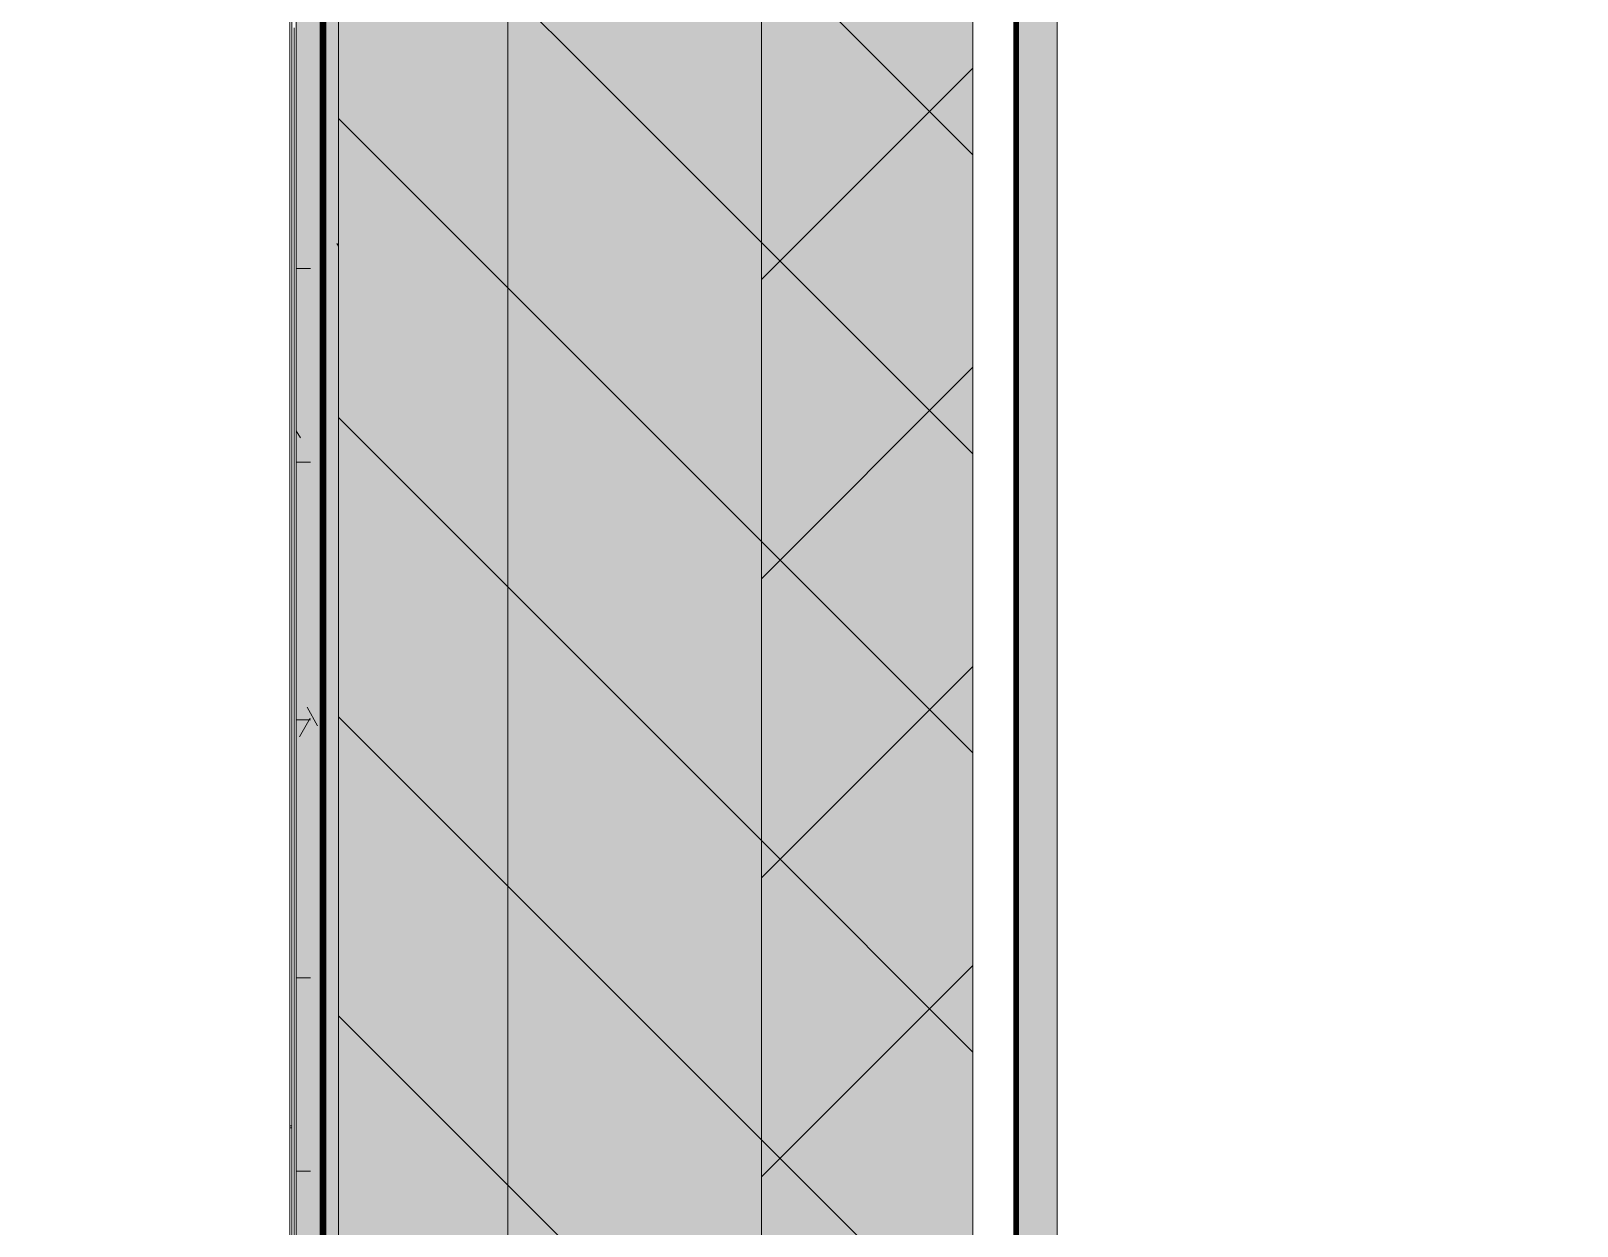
# Model space of a CAD drawing. Header units: millimetres. Extents: x -3817 to 677485, y -22715 to 103890.
# Drawn here: x 107228 to 107959, y 2586 to 3151 of the extents above; entities that cross this region are included whole.
import ezdxf

# ---------------------------------------------------------------- set-up
doc = ezdxf.new("R2010")
doc.units = ezdxf.units.MM
doc.layers.add('PDF _Геометрия', color=7, linetype='Continuous', true_color=0x1d1d1d)
doc.layers.add('PDF _Сплошная заливка', color=7, linetype='Continuous', true_color=0xffffff)

msp = doc.modelspace()

# ---------------------------------------------------------------- hatches: boundary and pattern name
at = {"layer": 'PDF _Сплошная заливка', "transparency": 33554559}
for points in [[(107353.58, 2061.35), (107373.58, 2061.35), (107373.58, 12291.35), (107353.58, 12291.35), (107353.58, 2081.35)], [(107394.45, 2061.35), (107573.58, 2061.35), (107573.58, 4311.35), (107373.58, 4311.35), (107373.58, 2061.35)], [(107573.58, 2061.35), (107673.58, 2061.35), (107673.58, 4311.35), (107573.58, 4311.35), (107573.58, 2131.55)]]:
    msp.add_hatch(color=256, dxfattribs=at).paths.add_polyline_path(points)
at = {"layer": 'PDF _Сплошная заливка', "true_color": 0x8000ff, "transparency": 33554559}
h = msp.add_hatch(color=190, dxfattribs=at)
h.paths.add_polyline_path([(107694.58, 2182.35), (107713.58, 2201.35), (107713.58, 4291.35), (107694.58, 4310.35), (107694.58, 3349.47)], flags=0)
h.paths.add_polyline_path([(107673.58, 4311.35), (107693.58, 4311.35), (107673.58, 4331.35)], flags=0)

# ---------------------------------------------------------------- linework, layer by layer
at = {"layer": 'PDF _Геометрия', "color": 9, "lineweight": 9, "true_color": 0xc0c0c0}
for points in [[(107893.58, 12519.35), (107893.58, 12531.35), (105338.58, 12531.35), (105338.58, 12511.35), (107593.58, 12511.35), (107373.58, 12511.35), (105338.58, 12511.35), (105338.58, 12311.35), (107373.58, 12311.35), (107373.58, 4311.35), (107373.58, 2061.35), (107573.58, 2061.35), (107573.58, 4311.35), (107593.58, 4311.35), (107593.58, 4391.35), (107613.58, 4391.35)], [(107693.58, 2062.35), (107693.58, 4311.35), (107573.58, 4311.35), (107573.58, 2061.35), (107693.58, 2061.35)], [(107350.53, 2537.6), (107350.53, 2715.8), (107350.53, 2905.05), (107350.53, 3105.37), (107350.53, 3146.66), (107350.53, 3179.57), (107350.53, 3205.69), (107350.53, 3226.62), (107350.53, 3243.96), (107350.53, 3259.26), (107350.53, 3273.39), (107350.53, 3286.71), (107350.53, 3299.55), (107350.53, 3312.27), (107350.53, 3325.21), (107350.53, 3338.68), (107350.53, 3352.68), (107350.53, 3367.06), (107350.53, 3381.68), (107350.53, 3396.38), (107350.53, 3411), (107350.53, 3425.41), (107350.53, 3439.49), (107350.53, 3453.33)], [(107351.53, 3453.33), (107351.53, 3439.49), (107351.53, 3425.41), (107351.53, 3411), (107351.53, 3396.38), (107351.53, 3381.68), (107351.53, 3367.06), (107351.53, 3352.68), (107351.53, 3338.68), (107351.53, 3325.21), (107351.53, 3312.27), (107351.53, 3299.55), (107351.53, 3286.71), (107351.53, 3273.39), (107351.53, 3259.26), (107351.53, 3243.96), (107351.53, 3226.62), (107351.53, 3205.69), (107351.53, 3179.57), (107351.53, 3146.66), (107351.53, 3105.37), (107351.53, 2905.05), (107351.53, 2715.8), (107351.53, 2537.6)], [(107350.53, 3164.9), (107350.53, 3142.61), (107350.53, 3116.92), (107350.53, 3087.12), (107350.53, 3052.5), (107350.53, 3015.01), (107350.53, 2981.5), (107350.53, 2951.57), (107350.53, 2924.82), (107350.53, 2900.85), (107350.53, 2879.25), (107350.53, 2859.64), (107350.53, 2841.6), (107350.53, 2824.73), (107350.53, 2808.64), (107350.53, 2793.07), (107350.53, 2777.97), (107350.53, 2763.28), (107350.53, 2748.98), (107350.53, 2735.02), (107350.53, 2721.37), (107350.53, 2707.98), (107350.53, 2694.81), (107350.53, 2681.83), (107350.53, 2669.07), (107350.53, 2656.61), (107350.53, 2644.54), (107350.53, 2632.94)], [(107351.53, 2632.94), (107351.53, 2644.54), (107351.53, 2656.61), (107351.53, 2669.07), (107351.53, 2681.83), (107351.53, 2694.81), (107351.53, 2707.98), (107351.53, 2721.37), (107351.53, 2735.02), (107351.53, 2748.98), (107351.53, 2763.28), (107351.53, 2777.97), (107351.53, 2793.07), (107351.53, 2808.64), (107351.53, 2824.73), (107351.53, 2841.6), (107351.53, 2859.64), (107351.53, 2879.25), (107351.53, 2900.85), (107351.53, 2924.82), (107351.53, 2951.57), (107351.53, 2981.5), (107351.53, 3015.01), (107351.53, 3052.5), (107351.53, 3087.12), (107351.53, 3116.92), (107351.53, 3142.61), (107351.53, 3164.9)], [(107350.53, 2971.92), (107350.53, 2975.15), (107350.53, 3003.37), (107350.53, 3027.69), (107350.53, 3048.54), (107350.53, 3066.31), (107350.53, 3081.42), (107350.53, 3094.25), (107350.53, 3105.13), (107350.53, 3114.34), (107350.53, 3122.23), (107350.53, 3129.4), (107350.53, 3136.42), (107350.53, 3142.42), (107350.53, 3145.98)], [(107351.53, 3145.98), (107351.53, 3142.42), (107351.53, 3136.42), (107351.53, 3129.4), (107351.53, 3122.23), (107351.53, 3114.34), (107351.53, 3105.13), (107351.53, 3094.25), (107351.53, 3081.42), (107351.53, 3066.31), (107351.53, 3048.54), (107351.53, 3027.69), (107351.53, 3003.37), (107351.53, 2975.15), (107351.53, 2971.92)], [(107350.53, 3144.76), (107350.53, 3140.6), (107350.53, 3133.65), (107350.53, 3123.62), (107350.53, 3110.87), (107350.53, 3095.79), (107350.53, 3078.8), (107350.53, 3068.55), (107350.53, 3059.19), (107350.53, 3050.64), (107350.53, 3042.79), (107350.53, 3035.56), (107350.53, 3028.85), (107350.53, 3022.58), (107350.53, 3016.66), (107350.53, 3011.03), (107350.53, 3005.71), (107350.53, 3000.67), (107350.53, 2995.92), (107350.53, 2991.44), (107350.53, 2987.22), (107350.53, 2983.27), (107350.53, 2979.56), (107350.53, 2976.19), (107350.53, 2973.36)], [(107350.53, 3143.9), (107350.53, 3140.33), (107350.53, 3134.33), (107350.53, 3127.32), (107350.53, 3120.15), (107350.53, 3112.26), (107350.53, 3103.04), (107350.53, 3092.17), (107350.53, 3079.33), (107350.53, 3064.22), (107350.53, 3046.45), (107350.53, 3025.61), (107350.53, 3001.28), (107350.53, 2973.06), (107350.53, 2969.84)], [(107350.53, 2971.27), (107350.53, 2974.1), (107350.53, 2977.48), (107350.53, 2981.18), (107350.53, 2985.14), (107350.53, 2989.35), (107350.53, 2993.84), (107350.53, 2998.59), (107350.53, 3003.63), (107350.53, 3008.95), (107350.53, 3014.57), (107350.53, 3020.5), (107350.53, 3026.77), (107350.53, 3033.47), (107350.53, 3040.7), (107350.53, 3048.55), (107350.53, 3057.11), (107350.53, 3066.46), (107350.53, 3076.71), (107350.53, 3093.71), (107350.53, 3108.78), (107350.53, 3121.53), (107350.53, 3131.57), (107350.53, 3138.52), (107350.53, 3142.67)], [(107351.53, 2973.36), (107351.53, 2976.19), (107351.53, 2979.56), (107351.53, 2983.27), (107351.53, 2987.22), (107351.53, 2991.44), (107351.53, 2995.92), (107351.53, 3000.67), (107351.53, 3005.71), (107351.53, 3011.03), (107351.53, 3016.66), (107351.53, 3022.58), (107351.53, 3028.85), (107351.53, 3035.56), (107351.53, 3042.79), (107351.53, 3050.64), (107351.53, 3059.19), (107351.53, 3068.55), (107351.53, 3078.8), (107351.53, 3095.79), (107351.53, 3110.87), (107351.53, 3123.62), (107351.53, 3133.65), (107351.53, 3140.6), (107351.53, 3144.76)], [(107351.53, 2969.84), (107351.53, 2973.06), (107351.53, 3001.28), (107351.53, 3025.61), (107351.53, 3046.45), (107351.53, 3064.22), (107351.53, 3079.33), (107351.53, 3092.17), (107351.53, 3103.04), (107351.53, 3112.26), (107351.53, 3120.15), (107351.53, 3127.32), (107351.53, 3134.33), (107351.53, 3140.33), (107351.53, 3143.9)], [(107351.53, 3142.67), (107351.53, 3138.52), (107351.53, 3131.57), (107351.53, 3121.53), (107351.53, 3108.78), (107351.53, 3093.71), (107351.53, 3076.71), (107351.53, 3066.46), (107351.53, 3057.11), (107351.53, 3048.55), (107351.53, 3040.7), (107351.53, 3033.47), (107351.53, 3026.77), (107351.53, 3020.5), (107351.53, 3014.57), (107351.53, 3008.95), (107351.53, 3003.63), (107351.53, 2998.59), (107351.53, 2993.84), (107351.53, 2989.35), (107351.53, 2985.14), (107351.53, 2981.18), (107351.53, 2977.48), (107351.53, 2974.1), (107351.53, 2971.27)], [(107350.53, 2082.35), (107350.53, 2811.67), (107350.53, 2938.08), (107350.53, 3057.4), (107350.53, 2993.63), (107350.53, 2926.73), (107350.53, 2856.69), (107350.53, 2783.5), (107350.53, 2707.18), (107350.53, 2627.71), (107350.53, 2545.1)], [(107351.53, 2545.1), (107351.53, 2627.71), (107351.53, 2707.18), (107351.53, 2783.5), (107351.53, 2856.69), (107351.53, 2926.73), (107351.53, 2993.63), (107351.53, 3057.4), (107351.53, 2938.08), (107351.53, 2811.67), (107351.53, 2082.35)], [(107350.53, 2633.76), (107350.53, 2656.04), (107350.53, 2678.68)], [(107351.53, 2678.68), (107351.53, 2656.04), (107351.53, 2633.76)]]:
    msp.add_lwpolyline(points, dxfattribs=at)
for points in [[(105403.58, 2061.35), (107353.58, 2061.35), (107373.58, 2061.35), (107373.58, 12291.35), (107373.58, 12311.35), (105338.58, 12311.35), (105338.58, 12291.35), (107353.58, 12291.35), (107353.58, 2081.35), (105403.58, 2081.35)], [(107367.54, 2082.35), (107367.54, 12290.45), (107366.54, 12290.45), (107366.54, 2082.35)], [(107351.53, 2632.94), (107351.53, 3348.21), (107350.53, 3348.21), (107350.53, 2632.94)], [(107351.53, 2229.1), (107351.53, 2633.76), (107350.53, 2633.76), (107350.53, 2229.1)]]:
    msp.add_lwpolyline(points, close=True, dxfattribs=at)
at = {"layer": 'PDF _Геометрия', "color": 171, "lineweight": 70, "true_color": 0x8080ff}
msp.add_lwpolyline([(107366.54, 2082.35), (107366.54, 12290.45), (107365.54, 12290.45), (107365.54, 2082.35)], close=True, dxfattribs=at)
at = {"layer": 'PDF _Геометрия', "color": 253, "lineweight": 9, "true_color": 0xaaaaaa}
msp.add_lwpolyline([(107453.58, 5.09), (107453.58, 2505.09), (107453.58, 4828.61)], dxfattribs=at)
at = {"layer": 'PDF _Геометрия', "color": 7, "lineweight": 9}
for points in [[(107693.58, 4311.35), (107673.58, 4331.35), (107673.58, 4311.35), (107673.58, 2061.35)], [(107694.58, 4310.35), (107713.58, 4291.35), (107713.58, 2201.35), (108293.58, 2201.35)], [(107713.58, 4291.35), (107984.08, 4291.35), (107713.58, 4291.35), (107713.58, 2201.35)], [(107352.58, 3152.96), (107352.58, 3145.89), (107352.58, 3138.84), (107352.58, 3131.8), (107352.58, 3124.78), (107352.58, 3117.76), (107352.58, 3110.76), (107352.58, 3103.76), (107352.58, 3096.77), (107352.58, 3089.78), (107352.58, 3082.8), (107352.58, 3075.81), (107352.58, 3068.82), (107352.58, 3061.83), (107352.58, 3054.84), (107352.58, 3047.83), (107352.58, 3040.82), (107352.58, 3033.79), (107352.58, 3029.63), (107352.58, 3028.3), (107352.58, 3028.87), (107352.58, 3030.41), (107352.58, 3031.99), (107352.58, 3033.46), (107352.58, 3035.75), (107352.58, 3038.56), (107352.58, 3042.03), (107352.58, 3044.92), (107352.58, 3047.55), (107352.58, 3050.22), (107352.58, 3053.26), (107352.58, 3057.49), (107352.58, 3061.68), (107352.58, 3065.84), (107352.58, 3069.97), (107352.58, 3074.06), (107352.58, 3078.13), (107352.58, 3082.17), (107352.58, 3086.19), (107352.58, 3090.18), (107352.58, 3094.16), (107352.58, 3098.11), (107352.58, 3102.04), (107352.58, 3105.96), (107352.58, 3109.87), (107352.58, 3113.76), (107352.58, 3117.64), (107352.58, 3121.51), (107352.58, 3125.38), (107352.58, 3129.24), (107352.58, 3133.1), (107352.58, 3136.95), (107352.58, 3140.81), (107352.58, 3144.67), (107352.58, 3148.53), (107352.58, 3152.4)], [(107352.58, 3115.65), (107352.58, 3118.9), (107352.58, 3122.13), (107352.58, 3125.33), (107352.58, 3128.5), (107352.58, 3131.65), (107352.58, 3134.77), (107352.58, 3137.84), (107352.58, 3140.89), (107352.58, 3143.88), (107352.58, 3146.84), (107352.58, 3149.75), (107352.58, 3152.61)], [(107352.58, 3152.4), (107352.58, 3148.53), (107352.58, 3144.67), (107352.58, 3140.81), (107352.58, 3136.95), (107352.58, 3133.1), (107352.58, 3129.24), (107352.58, 3125.38), (107352.58, 3121.51), (107352.58, 3117.64), (107352.58, 3113.76), (107352.58, 3109.87), (107352.58, 3105.96), (107352.58, 3102.04), (107352.58, 3098.11), (107352.58, 3094.16), (107352.58, 3090.18), (107352.58, 3086.19), (107352.58, 3082.17), (107352.58, 3078.13), (107352.58, 3074.06), (107352.58, 3069.97), (107352.58, 3065.84), (107352.58, 3061.68), (107352.58, 3057.49), (107352.58, 3053.26), (107352.58, 3053.25), (107352.58, 3053.24), (107352.58, 3053.23), (107352.58, 3053.23), (107352.58, 3053.22), (107352.58, 3053.21), (107352.58, 3053.2), (107352.58, 3053.2), (107352.58, 3053.19), (107352.58, 3053.18), (107352.58, 3053.17), (107352.58, 3053.17), (107352.58, 3053.16), (107352.58, 3053.15), (107352.58, 3053.14), (107352.58, 3053.13), (107352.58, 3053.13), (107352.58, 3053.12), (107352.58, 3053.11), (107352.58, 3053.1), (107352.58, 3053.1), (107352.58, 3053.09), (107352.58, 3053.08), (107352.58, 3053.07), (107352.58, 3053.07), (107352.58, 3053.06), (107352.58, 3053.05), (107352.58, 3053.04), (107352.58, 3053.03), (107352.58, 3053.03), (107352.58, 3053.02), (107352.58, 3053.01), (107352.58, 3053), (107352.58, 3053), (107352.58, 3052.99), (107352.58, 3052.98), (107352.58, 3052.97), (107352.58, 3052.96), (107352.58, 3052.96), (107352.58, 3052.95), (107352.58, 3052.94), (107352.58, 3052.93), (107352.58, 3052.92), (107352.58, 3052.92), (107352.58, 3052.91), (107352.58, 3052.9), (107352.58, 3052.89), (107352.58, 3052.89), (107352.58, 3052.88), (107352.58, 3052.87), (107352.58, 3052.86), (107352.58, 3052.85), (107352.58, 3052.85), (107352.58, 3052.84), (107352.58, 3052.83), (107352.58, 3052.82), (107352.58, 3052.81), (107352.58, 3052.81), (107352.58, 3052.8), (107352.58, 3052.79), (107352.58, 3052.78), (107352.58, 3052.77), (107352.58, 3052.76), (107352.58, 3052.76), (107352.58, 3052.75), (107352.58, 3052.74), (107352.58, 3052.73), (107352.58, 3052.72), (107352.58, 3052.72), (107352.58, 3052.71), (107352.58, 3052.7), (107352.58, 3052.69), (107352.58, 3052.68), (107352.58, 3052.68), (107352.58, 3052.67), (107352.58, 3052.66), (107352.58, 3052.65), (107352.58, 3052.64), (107352.58, 3052.64), (107352.58, 3052.63), (107352.58, 3052.62), (107352.58, 3052.61), (107352.58, 3052.6), (107352.58, 3052.59), (107352.58, 3052.59), (107352.58, 3052.58), (107352.58, 3052.57), (107352.58, 3052.56), (107352.58, 3052.55), (107352.58, 3052.55), (107352.58, 3052.54), (107352.58, 3052.53), (107352.58, 3052.52), (107352.58, 3052.51), (107352.58, 3052.5), (107352.58, 3052.5), (107352.58, 3052.49), (107352.58, 3052.48), (107352.58, 3052.47), (107352.58, 3052.46), (107352.58, 3052.46), (107352.58, 3052.45), (107352.58, 3052.44), (107352.58, 3052.43), (107352.58, 3052.42), (107352.58, 3052.42), (107352.58, 3052.41), (107352.58, 3052.4), (107352.58, 3052.39), (107352.58, 3052.38), (107352.58, 3052.37), (107352.58, 3052.37), (107352.58, 3052.36), (107352.58, 3052.35), (107352.58, 3052.34), (107352.58, 3052.33), (107352.58, 3052.32), (107352.58, 3052.32), (107352.58, 3052.31), (107352.58, 3052.3), (107352.58, 3052.29), (107352.58, 3052.28), (107352.58, 3052.28), (107352.58, 3052.27), (107352.58, 3052.26), (107352.58, 3052.25), (107352.58, 3052.24), (107352.58, 3052.23), (107352.58, 3052.23), (107352.58, 3052.22), (107352.58, 3052.21), (107352.58, 3052.2), (107352.58, 3052.19), (107352.58, 3052.19), (107352.58, 3052.18), (107352.58, 3052.17), (107352.58, 3052.16), (107352.58, 3052.15), (107352.58, 3052.15), (107352.58, 3052.14), (107352.58, 3052.13), (107352.58, 3052.12), (107352.58, 3052.11), (107352.58, 3052.1), (107352.58, 3052.1), (107352.58, 3052.09), (107352.58, 3052.08), (107352.58, 3052.07), (107352.58, 3052.06), (107352.58, 3052.06), (107352.58, 3052.05), (107352.58, 3052.04), (107352.58, 3052.03), (107352.58, 3052.02), (107352.58, 3052.02), (107352.58, 3052.01), (107352.58, 3052), (107352.58, 3051.99), (107352.58, 3051.98), (107352.58, 3051.98), (107352.58, 3051.97), (107352.58, 3051.96), (107352.58, 3051.95), (107352.58, 3051.94), (107352.58, 3051.94), (107352.58, 3051.93), (107352.58, 3051.92), (107352.58, 3051.91), (107352.58, 3051.9), (107352.58, 3051.9), (107352.58, 3051.89), (107352.58, 3051.88), (107352.58, 3051.87), (107352.58, 3051.86), (107352.58, 3051.86), (107352.58, 3051.85), (107352.58, 3051.84), (107352.58, 3051.83), (107352.58, 3051.82), (107352.58, 3051.82), (107352.58, 3051.81), (107352.58, 3051.8), (107352.58, 3051.79), (107352.58, 3051.79), (107352.58, 3051.78), (107352.58, 3051.77), (107352.58, 3051.76), (107352.58, 3051.75), (107352.58, 3051.75), (107352.58, 3051.74), (107352.58, 3051.73), (107352.58, 3051.72), (107352.58, 3051.72), (107352.58, 3051.71), (107352.58, 3051.7), (107352.58, 3051.69), (107352.58, 3051.68), (107352.58, 3051.68), (107352.58, 3051.67), (107352.58, 3051.66), (107352.58, 3051.65), (107352.58, 3051.65), (107352.58, 3051.64), (107352.58, 3051.63), (107352.58, 3051.62), (107352.58, 3051.62), (107352.58, 3051.61), (107352.58, 3051.6), (107352.58, 3051.59), (107352.58, 3051.59), (107352.58, 3051.58), (107352.58, 3051.57), (107352.58, 3051.56), (107352.58, 3051.56), (107352.58, 3051.55), (107352.58, 3051.54), (107352.58, 3051.53), (107352.58, 3051.53), (107352.58, 3051.52), (107352.58, 3051.51), (107352.58, 3051.5), (107352.58, 3051.5), (107352.58, 3051.49), (107352.58, 3051.48), (107352.58, 3051.47), (107352.58, 3051.47), (107352.58, 3051.46), (107352.58, 3051.45), (107352.58, 3051.45), (107352.58, 3051.44), (107352.58, 3051.43), (107352.58, 3051.42), (107352.58, 3051.42), (107352.58, 3051.41), (107352.58, 3051.4), (107352.58, 3051.4), (107352.58, 3051.39), (107352.58, 3051.38), (107352.58, 3051.37), (107352.58, 3051.37), (107352.58, 3051.36), (107352.58, 3051.35), (107352.58, 3051.35), (107352.58, 3051.34), (107352.58, 3051.33), (107352.58, 3051.33), (107352.58, 3051.32), (107352.58, 3051.31), (107352.58, 3051.3), (107352.58, 3051.3), (107352.58, 3051.29), (107352.58, 3051.28), (107352.58, 3051.28), (107352.58, 3051.27), (107352.58, 3051.26), (107352.58, 3051.26), (107352.58, 3051.25), (107352.58, 3051.24), (107352.58, 3051.24), (107352.58, 3051.23), (107352.58, 3051.22), (107352.58, 3051.22), (107352.58, 3051.21), (107352.58, 3051.2), (107352.58, 3051.2), (107352.58, 3051.19), (107352.58, 3051.18), (107352.58, 3051.18), (107352.58, 3051.17), (107352.58, 3051.16), (107352.58, 3051.16), (107352.58, 3051.15), (107352.58, 3051.15), (107352.58, 3051.14), (107352.58, 3051.13), (107352.58, 3051.13), (107352.58, 3051.12), (107352.58, 3051.11), (107352.58, 3051.11), (107352.58, 3051.1), (107352.58, 3051.09), (107352.58, 3051.09), (107352.58, 3051.08), (107352.58, 3051.08), (107352.58, 3051.07), (107352.58, 3051.06), (107352.58, 3051.06), (107352.58, 3051.05), (107352.58, 3051.05), (107352.58, 3051.04), (107352.58, 3051.03), (107352.58, 3051.03), (107352.58, 3051.02), (107352.58, 3051.02), (107352.58, 3051.01), (107352.58, 3051), (107352.58, 3051), (107352.58, 3050.99), (107352.58, 3050.99), (107352.58, 3050.98), (107352.58, 3050.98), (107352.58, 3050.97), (107352.58, 3050.96), (107352.58, 3050.96), (107352.58, 3050.95), (107352.58, 3050.95), (107352.58, 3050.94), (107352.58, 3050.94), (107352.58, 3050.93), (107352.58, 3050.92), (107352.58, 3050.92), (107352.58, 3050.91), (107352.58, 3050.91), (107352.58, 3050.9), (107352.58, 3050.9), (107352.58, 3050.89), (107352.58, 3050.89), (107352.58, 3050.88), (107352.58, 3050.88), (107352.58, 3050.87), (107352.58, 3050.87), (107352.58, 3050.86), (107352.58, 3050.86), (107352.58, 3050.85), (107352.58, 3050.85), (107352.58, 3050.84), (107352.58, 3050.83), (107352.58, 3050.83), (107352.58, 3050.82), (107352.58, 3050.82), (107352.58, 3050.82), (107352.58, 3050.81), (107352.58, 3050.81), (107352.58, 3050.8), (107352.58, 3050.8), (107352.58, 3050.79), (107352.58, 3050.79), (107352.58, 3050.78), (107352.58, 3050.78), (107352.58, 3050.77), (107352.58, 3050.77), (107352.58, 3050.76), (107352.58, 3050.76), (107352.58, 3050.75), (107352.58, 3050.75), (107352.58, 3050.74), (107352.58, 3050.74), (107352.58, 3050.74), (107352.58, 3050.73), (107352.58, 3050.73), (107352.58, 3050.72), (107352.58, 3050.72), (107352.58, 3050.71)], [(107352.58, 3068.76), (107352.58, 3068.65), (107352.58, 3068.44), (107352.58, 3068.13), (107352.58, 3067.73), (107352.58, 3067.23), (107352.58, 3066.64), (107352.58, 3065.96), (107352.58, 3065.2), (107352.58, 3064.35), (107352.58, 3063.42), (107352.58, 3062.42), (107352.58, 3061.34), (107352.58, 3060.18), (107352.58, 3058.96), (107352.58, 3057.67), (107352.58, 3056.32), (107352.58, 3054.9), (107352.58, 3053.43), (107352.58, 3051.9), (107352.58, 3050.31), (107352.58, 3048.68), (107352.58, 3047), (107352.58, 3045.27), (107352.58, 3043.5), (107352.58, 3041.68), (107352.58, 3039.84), (107352.58, 3037.95), (107352.58, 3036.04), (107352.58, 3034.09), (107352.58, 3032.12), (107352.58, 3030.13), (107352.58, 3028.11), (107352.58, 3026.07), (107352.58, 3024.02), (107352.58, 3021.96), (107352.58, 3019.88), (107352.58, 3017.8), (107352.58, 3015.71), (107352.58, 3013.62), (107352.58, 3011.53), (107352.58, 3009.45), (107352.58, 3007.37), (107352.58, 3005.29), (107352.58, 3003.23), (107352.58, 3001.18), (107352.58, 2997.77), (107352.58, 2994.11), (107352.58, 2990.21), (107352.58, 2986.06), (107352.58, 2981.66), (107352.58, 2977), (107352.58, 2972.09), (107352.58, 2966.91), (107352.58, 2961.46), (107352.58, 2955.74), (107352.58, 2949.75), (107352.58, 2943.48), (107352.58, 2936.92), (107352.58, 2930.08), (107352.58, 2922.94), (107352.58, 2915.51), (107352.58, 2907.78), (107352.58, 2899.75), (107352.58, 2858.15), (107352.58, 2858.14), (107352.58, 2858.24), (107352.58, 2858.46), (107352.58, 2858.8), (107352.58, 2859.24), (107352.58, 2859.79), (107352.58, 2860.45), (107352.58, 2861.21), (107352.58, 2862.07), (107352.58, 2863.03), (107352.58, 2864.09), (107352.58, 2865.24), (107352.58, 2866.48), (107352.58, 2867.81), (107352.58, 2869.23), (107352.58, 2870.73), (107352.58, 2872.31), (107352.58, 2873.97), (107352.58, 2875.71), (107352.58, 2877.53), (107352.58, 2879.41), (107352.58, 2881.36), (107352.58, 2883.38), (107352.58, 2885.47), (107352.58, 2887.62), (107352.58, 2889.83), (107352.58, 2892.09), (107352.58, 2894.41), (107352.58, 2896.78), (107352.58, 2899.2), (107352.58, 2901.67), (107352.58, 2904.19), (107352.58, 2906.74), (107352.58, 2909.34), (107352.58, 2911.97), (107352.58, 2914.65), (107352.58, 2917.35), (107352.58, 2920.08), (107352.58, 2922.85), (107352.58, 2925.63), (107352.58, 2928.44), (107352.58, 2931.28), (107352.58, 2934.13), (107352.58, 2936.99), (107352.58, 2939.87), (107352.58, 2942.76), (107352.58, 2945.66), (107352.58, 2948.57), (107352.58, 2951.48), (107352.58, 2954.39), (107352.58, 2957.3), (107352.58, 2960.21), (107352.58, 2963.11), (107352.58, 2966), (107352.58, 2968.88), (107352.58, 2971.75), (107352.58, 2974.6), (107352.58, 2977.44), (107352.58, 2980.25), (107352.58, 2983.05), (107352.58, 2985.81), (107352.58, 2988.55), (107352.58, 2991.26), (107352.58, 2993.94), (107352.58, 2996.58), (107352.58, 2999.18), (107352.58, 3001.74), (107352.58, 3004.27), (107352.58, 3006.74), (107352.58, 3009.17), (107352.58, 3011.55), (107352.58, 3013.88), (107352.58, 3016.15), (107352.58, 3018.37), (107352.58, 3020.53), (107352.58, 3022.62), (107352.58, 3024.65), (107352.58, 3026.62), (107352.58, 3028.51), (107352.58, 3030.34), (107352.58, 3032.09), (107352.58, 3033.76), (107352.58, 3035.36), (107352.58, 3036.87), (107352.58, 3038.3), (107352.58, 3039.65), (107352.58, 3040.9), (107352.58, 3042.07), (107352.58, 3043.14), (107352.58, 3044.12), (107352.58, 3045), (107352.58, 3045.77), (107352.58, 3046.45), (107352.58, 3047.02), (107352.58, 3047.48), (107352.58, 3047.83), (107352.58, 3050.17), (107352.58, 3052.36), (107352.58, 3054.4), (107352.58, 3056.29), (107352.58, 3058.04), (107352.58, 3059.64), (107352.58, 3061.1), (107352.58, 3062.43), (107352.58, 3063.62), (107352.58, 3064.68), (107352.58, 3065.62), (107352.58, 3066.42), (107352.58, 3067.1), (107352.58, 3067.67), (107352.58, 3068.11), (107352.58, 3068.44), (107352.58, 3068.65), (107352.58, 3068.76)], [(107352.58, 3050.89), (107352.58, 3050.89), (107352.58, 3050.9), (107352.58, 3050.9), (107352.58, 3050.91), (107352.58, 3050.91), (107352.58, 3050.91), (107352.58, 3050.92), (107352.58, 3050.92), (107352.58, 3050.93), (107352.58, 3050.93), (107352.58, 3050.94), (107352.58, 3050.94), (107352.58, 3050.95), (107352.58, 3050.95), (107352.58, 3050.95), (107352.58, 3050.96), (107352.58, 3050.96), (107352.58, 3050.97), (107352.58, 3050.97), (107352.58, 3050.98), (107352.58, 3050.98), (107352.58, 3050.99), (107352.58, 3050.99), (107352.58, 3051), (107352.58, 3051), (107352.58, 3051), (107352.58, 3051.01), (107352.58, 3051.01), (107352.58, 3051.02), (107352.58, 3051.02), (107352.58, 3051.03), (107352.58, 3051.03), (107352.58, 3051.04), (107352.58, 3051.04), (107352.58, 3051.05), (107352.58, 3051.05), (107352.58, 3051.06), (107352.58, 3051.06), (107352.58, 3051.07), (107352.58, 3051.07), (107352.58, 3051.08), (107352.58, 3051.08), (107352.58, 3051.09), (107352.58, 3051.09), (107352.58, 3051.1), (107352.58, 3051.1), (107352.58, 3051.11), (107352.58, 3051.11), (107352.58, 3051.12), (107352.58, 3051.12), (107352.58, 3051.13), (107352.58, 3051.13), (107352.58, 3051.14), (107352.58, 3051.14), (107352.58, 3051.15), (107352.58, 3051.15), (107352.58, 3051.16), (107352.58, 3051.16), (107352.58, 3051.17), (107352.58, 3051.17), (107352.58, 3051.18), (107352.58, 3051.18), (107352.58, 3051.19), (107352.58, 3051.19), (107352.58, 3051.2), (107352.58, 3051.2), (107352.58, 3051.21), (107352.58, 3051.21), (107352.58, 3051.22), (107352.58, 3051.22), (107352.58, 3051.23), (107352.58, 3051.24), (107352.58, 3051.24), (107352.58, 3051.25), (107352.58, 3051.25), (107352.58, 3051.26), (107352.58, 3051.26), (107352.58, 3051.27), (107352.58, 3051.27), (107352.58, 3051.28), (107352.58, 3051.28), (107352.58, 3051.29), (107352.58, 3051.29), (107352.58, 3051.3), (107352.58, 3051.3), (107352.58, 3051.31), (107352.58, 3051.32), (107352.58, 3051.32), (107352.58, 3051.33), (107352.58, 3051.33), (107352.58, 3051.34), (107352.58, 3051.34), (107352.58, 3051.35), (107352.58, 3051.35), (107352.58, 3051.36), (107352.58, 3051.37), (107352.58, 3051.37), (107352.58, 3051.38), (107352.58, 3051.38), (107352.58, 3051.39), (107352.58, 3051.39), (107352.58, 3051.4), (107352.58, 3051.41), (107352.58, 3051.41), (107352.58, 3051.42), (107352.58, 3051.42), (107352.58, 3051.43), (107352.58, 3051.43), (107352.58, 3051.44), (107352.58, 3051.45), (107352.58, 3051.45), (107352.58, 3051.46), (107352.58, 3051.46), (107352.58, 3051.47), (107352.58, 3051.47), (107352.58, 3051.48), (107352.58, 3051.49), (107352.58, 3051.49), (107352.58, 3051.5), (107352.58, 3051.5), (107352.58, 3051.51), (107352.58, 3051.52), (107352.58, 3051.52), (107352.58, 3051.53), (107352.58, 3051.53), (107352.58, 3051.54), (107352.58, 3051.54), (107352.58, 3051.55), (107352.58, 3051.56), (107352.58, 3051.56), (107352.58, 3051.57), (107352.58, 3051.57), (107352.58, 3051.58), (107352.58, 3051.59), (107352.58, 3051.59), (107352.58, 3051.6), (107352.58, 3051.6), (107352.58, 3051.61), (107352.58, 3051.62), (107352.58, 3051.62), (107352.58, 3051.63), (107352.58, 3051.63), (107352.58, 3051.64), (107352.58, 3051.65), (107352.58, 3051.65), (107352.58, 3051.66), (107352.58, 3051.66), (107352.58, 3051.67), (107352.58, 3051.68), (107352.58, 3051.68), (107352.58, 3051.69), (107352.58, 3051.7), (107352.58, 3051.7), (107352.58, 3051.71), (107352.58, 3051.71), (107352.58, 3051.72), (107352.58, 3051.73), (107352.58, 3051.73), (107352.58, 3051.74), (107352.58, 3051.74), (107352.58, 3051.75), (107352.58, 3051.76), (107352.58, 3051.76), (107352.58, 3051.77), (107352.58, 3051.77), (107352.58, 3051.78), (107352.58, 3051.79), (107352.58, 3051.79), (107352.58, 3051.8), (107352.58, 3051.81), (107352.58, 3051.81), (107352.58, 3051.82), (107352.58, 3051.82), (107352.58, 3051.83), (107352.58, 3051.84), (107352.58, 3051.84), (107352.58, 3051.85), (107352.58, 3051.86), (107352.58, 3051.86), (107352.58, 3051.87), (107352.58, 3051.87), (107352.58, 3051.88), (107352.58, 3051.89), (107352.58, 3051.89), (107352.58, 3051.9), (107352.58, 3051.91), (107352.58, 3051.91), (107352.58, 3051.92), (107352.58, 3051.93), (107352.58, 3051.93), (107352.58, 3051.94), (107352.58, 3051.94), (107352.58, 3051.95), (107352.58, 3051.96), (107352.58, 3051.96), (107352.58, 3051.97), (107352.58, 3051.98), (107352.58, 3051.98), (107352.58, 3051.99), (107352.58, 3052), (107352.58, 3052), (107352.58, 3052.01), (107352.58, 3052.02), (107352.58, 3052.02), (107352.58, 3052.03), (107352.58, 3052.03), (107352.58, 3052.04), (107352.58, 3052.05), (107352.58, 3052.05), (107352.58, 3052.06), (107352.58, 3052.07), (107352.58, 3052.07), (107352.58, 3052.08), (107352.58, 3052.09), (107352.58, 3052.09), (107352.58, 3052.1), (107352.58, 3052.1), (107352.58, 3052.11), (107352.58, 3052.12), (107352.58, 3052.12), (107352.58, 3052.13), (107352.58, 3052.14), (107352.58, 3052.14), (107352.58, 3052.15), (107352.58, 3052.16), (107352.58, 3052.16), (107352.58, 3052.17), (107352.58, 3052.18), (107352.58, 3052.18), (107352.58, 3052.19), (107352.58, 3052.2), (107352.58, 3052.2), (107352.58, 3052.21), (107352.58, 3052.21), (107352.58, 3052.22), (107352.58, 3052.23), (107352.58, 3052.23), (107352.58, 3052.24), (107352.58, 3052.25), (107352.58, 3052.25), (107352.58, 3052.26), (107352.58, 3052.27), (107352.58, 3052.27), (107352.58, 3052.28), (107352.58, 3052.29), (107352.58, 3052.29), (107352.58, 3052.3), (107352.58, 3052.31), (107352.58, 3052.31), (107352.58, 3052.32), (107352.58, 3052.33), (107352.58, 3052.33), (107352.58, 3052.34), (107352.58, 3052.34), (107352.58, 3052.35), (107352.58, 3052.36), (107352.58, 3052.36), (107352.58, 3052.37), (107352.58, 3052.38), (107352.58, 3052.38), (107352.58, 3052.39), (107352.58, 3052.4), (107352.58, 3052.4), (107352.58, 3052.41), (107352.58, 3052.42), (107352.58, 3052.42), (107352.58, 3052.43), (107352.58, 3052.44), (107352.58, 3052.44), (107352.58, 3052.45), (107352.58, 3052.46), (107352.58, 3052.46), (107352.58, 3052.47), (107352.58, 3052.48), (107352.58, 3052.48), (107352.58, 3052.49), (107352.58, 3052.49), (107352.58, 3052.5), (107352.58, 3052.51), (107352.58, 3052.51), (107352.58, 3052.52), (107352.58, 3052.53), (107352.58, 3052.53), (107352.58, 3052.54), (107352.58, 3052.55), (107352.58, 3052.55), (107352.58, 3052.56), (107352.58, 3052.57), (107352.58, 3052.57), (107352.58, 3052.58), (107352.58, 3052.59), (107352.58, 3052.59), (107352.58, 3052.6), (107352.58, 3052.6), (107352.58, 3052.61), (107352.58, 3052.62), (107352.58, 3052.62), (107352.58, 3052.63), (107352.58, 3052.64), (107352.58, 3052.64), (107352.58, 3052.65), (107352.58, 3052.66), (107352.58, 3052.66), (107352.58, 3052.67), (107352.58, 3052.68), (107352.58, 3052.68), (107352.58, 3052.69), (107352.58, 3052.7), (107352.58, 3052.7), (107352.58, 3052.71), (107352.58, 3052.71), (107352.58, 3052.72), (107352.58, 3052.73), (107352.58, 3052.73), (107352.58, 3052.74), (107352.58, 3052.75), (107352.58, 3052.75), (107352.58, 3052.76), (107352.58, 3052.77), (107352.58, 3052.77), (107352.58, 3052.78), (107352.58, 3052.79), (107352.58, 3052.79), (107352.58, 3052.8), (107352.58, 3052.8), (107352.58, 3052.81), (107352.58, 3052.82), (107352.58, 3052.82), (107352.58, 3052.83), (107352.58, 3052.84), (107352.58, 3052.84), (107352.58, 3052.85), (107352.58, 3052.86), (107352.58, 3052.86), (107352.58, 3052.87), (107352.58, 3052.87), (107352.58, 3052.88), (107352.58, 3052.89), (107352.58, 3052.89), (107352.58, 3052.9), (107352.58, 3052.91), (107352.58, 3052.91), (107352.58, 3052.92), (107352.58, 3052.93), (107352.58, 3052.93), (107352.58, 3052.94), (107352.58, 3052.94), (107352.58, 3052.95), (107352.58, 3052.96), (107352.58, 3052.96), (107352.58, 3052.97), (107352.58, 3052.98), (107352.58, 3052.98), (107352.58, 3052.99), (107352.58, 3052.99), (107352.58, 3053), (107352.58, 3053.01), (107352.58, 3053.01), (107352.58, 3053.02), (107352.58, 3053.03), (107352.58, 3053.03), (107352.58, 3053.04), (107352.58, 3053.04), (107352.58, 3053.05), (107352.58, 3053.06), (107352.58, 3053.06), (107352.58, 3053.07), (107352.58, 3053.07), (107352.58, 3053.08), (107352.58, 3053.09), (107352.58, 3053.09), (107352.58, 3053.1), (107352.58, 3053.11), (107352.58, 3053.11), (107352.58, 3053.12), (107352.58, 3053.12), (107352.58, 3053.13), (107352.58, 3053.14), (107352.58, 3053.14), (107352.58, 3053.15), (107352.58, 3053.15), (107352.58, 3053.16), (107352.58, 3053.17), (107352.58, 3053.17), (107352.58, 3053.18), (107352.58, 3053.18), (107352.58, 3053.19), (107352.58, 3053.2), (107352.58, 3053.2), (107352.58, 3053.21), (107352.58, 3053.21), (107352.58, 3053.22), (107352.58, 3053.23), (107352.58, 3053.23), (107352.58, 3053.24), (107352.58, 3053.24), (107352.58, 3053.25), (107352.58, 3053.26), (107352.58, 3050.22), (107352.58, 3047.55), (107352.58, 3044.92), (107352.58, 3042.03), (107352.58, 3038.56), (107352.58, 3035.75), (107352.58, 3033.46), (107352.58, 3031.99), (107352.58, 3030.41), (107352.58, 3028.87), (107352.58, 3028.3), (107352.58, 3029.63), (107352.58, 3033.79), (107352.58, 3031.21), (107352.58, 2668.07)], [(107352.58, 2585.45), (107352.58, 2589.26), (107352.58, 2593.2), (107352.58, 2597.27), (107352.58, 2601.45), (107352.58, 2605.72), (107352.58, 2610.08), (107352.58, 2614.51), (107352.58, 2618.99), (107352.58, 2623.51), (107352.58, 2628.07), (107352.58, 2632.64), (107352.58, 2637.21), (107352.58, 2641.76), (107352.58, 2646.29), (107352.58, 2650.79), (107352.58, 2655.23), (107352.58, 2659.6), (107352.58, 2663.89), (107352.58, 2668.09), (107352.58, 2672.18), (107352.58, 2676.15), (107352.58, 2679.98), (107352.58, 2683.67), (107352.58, 2687.2), (107352.58, 2690.55), (107352.58, 2693.71), (107352.58, 2696.66), (107352.58, 2699.4), (107352.58, 2701.92), (107352.58, 2704.18), (107352.58, 2706.19), (107352.58, 2707.93), (107352.58, 2709.39), (107352.58, 2710.55), (107352.58, 2711.39), (107352.58, 2839.38), (107352.58, 2861.46), (107352.58, 3050.61), (107352.58, 2861.46), (107352.58, 2839.38), (107352.58, 2711.39), (107352.58, 2709.5), (107352.58, 2707.4), (107352.58, 2705.13), (107352.58, 2702.68), (107352.58, 2700.08), (107352.58, 2697.33), (107352.58, 2694.45), (107352.58, 2691.44), (107352.58, 2688.32), (107352.58, 2685.11), (107352.58, 2681.81), (107352.58, 2678.44), (107352.58, 2675.01), (107352.58, 2671.53), (107352.58, 2668.02), (107352.58, 2664.48), (107352.58, 2660.93), (107352.58, 2657.38), (107352.58, 2653.85), (107352.58, 2650.34), (107352.58, 2646.87), (107352.58, 2643.44), (107352.58, 2640.08), (107352.58, 2636.8), (107352.58, 2633.6), (107352.58, 2630.5), (107352.58, 2627.51), (107352.58, 2624.65), (107352.58, 2621.92), (107352.58, 2619.34), (107352.58, 2616.92), (107352.58, 2613.33), (107352.58, 2610.19), (107352.58, 2607.41), (107352.58, 2604.94), (107352.58, 2602.71), (107352.58, 2600.64), (107352.58, 2598.67), (107352.58, 2596.73), (107352.58, 2594.75), (107352.58, 2592.67), (107352.58, 2590.41), (107352.58, 2587.91), (107352.58, 2585.09)], [(107352.58, 2585.09), (107352.58, 2587.91), (107352.58, 2590.41), (107352.58, 2592.67), (107352.58, 2594.75), (107352.58, 2596.73), (107352.58, 2598.67), (107352.58, 2600.64), (107352.58, 2602.71), (107352.58, 2604.94), (107352.58, 2607.41), (107352.58, 2610.19), (107352.58, 2613.33), (107352.58, 2616.92), (107352.58, 2619.34), (107352.58, 2621.92), (107352.58, 2624.65), (107352.58, 2627.51), (107352.58, 2630.5), (107352.58, 2633.6), (107352.58, 2636.8), (107352.58, 2640.08), (107352.58, 2643.44), (107352.58, 2646.87), (107352.58, 2650.34), (107352.58, 2653.85), (107352.58, 2657.38), (107352.58, 2660.93), (107352.58, 2664.48), (107352.58, 2668.02), (107352.58, 2671.53), (107352.58, 2675.01), (107352.58, 2678.44), (107352.58, 2681.81), (107352.58, 2685.11), (107352.58, 2688.32), (107352.58, 2691.44), (107352.58, 2694.45), (107352.58, 2697.33), (107352.58, 2700.08), (107352.58, 2702.68), (107352.58, 2705.13), (107352.58, 2707.4), (107352.58, 2709.5), (107352.58, 2711.39), (107352.58, 2692.46), (107352.58, 2656.11), (107352.58, 2613.62), (107352.58, 2576.3)], [(107352.58, 2438.27), (107352.58, 2599.71)]]:
    msp.add_lwpolyline(points, dxfattribs=at)
at = {"layer": 'PDF _Геометрия', "color": 231, "lineweight": 70, "true_color": 0xff80c0}
msp.add_lwpolyline([(108273.58, 2061.35), (108273.58, 2062.35), (107694.58, 2062.35), (107694.58, 4311.35), (107693.58, 4311.35), (107693.58, 2062.35)], dxfattribs=at)
at = {"layer": 'PDF _Геометрия', "lineweight": 9}
for points in [[(107673.58, 3092.95), (107573.58, 3192.95), (107373.58, 3392.95)], [(107673.58, 2951.53), (107573.58, 3051.53), (107373.58, 3251.53)], [(107573.58, 3033.91), (107673.58, 3133.91)], [(107673.58, 2810.11), (107573.58, 2910.11), (107373.58, 3110.11)], [(107573.58, 2892.49), (107673.58, 2992.49)], [(107673.58, 2668.69), (107573.58, 2768.69), (107373.58, 2968.69)], [(107573.58, 2751.07), (107673.58, 2851.07)], [(107673.58, 2527.27), (107573.58, 2627.27), (107373.58, 2827.27)], [(107573.58, 2609.65), (107673.58, 2709.65)], [(107673.58, 2385.85), (107573.58, 2485.84), (107373.58, 2685.84)]]:
    msp.add_lwpolyline(points, dxfattribs=at)
at = {"layer": 'PDF _Геометрия', "color": 253, "lineweight": 9, "true_color": 0x9b9b9b}
for points in [[(107373.58, 3049.74), (107372.81, 3051.06)], [(107353.58, 3039.11), (107360.35, 3039.11)], [(107355.53, 2959.07), (107353.58, 2962.46)], [(107353.58, 2947.67), (107360.35, 2947.67)], [(107363.7, 2823.01), (107358.67, 2831.72)], [(107353.58, 2825.75), (107360.35, 2825.75)], [(107360.2, 2826.52), (107355.17, 2817.81)], [(107353.58, 2703.83), (107360.35, 2703.83)], [(107353.58, 2612.39), (107360.35, 2612.39)]]:
    msp.add_lwpolyline(points, dxfattribs=at)

doc.saveas('drawing.dxf')
